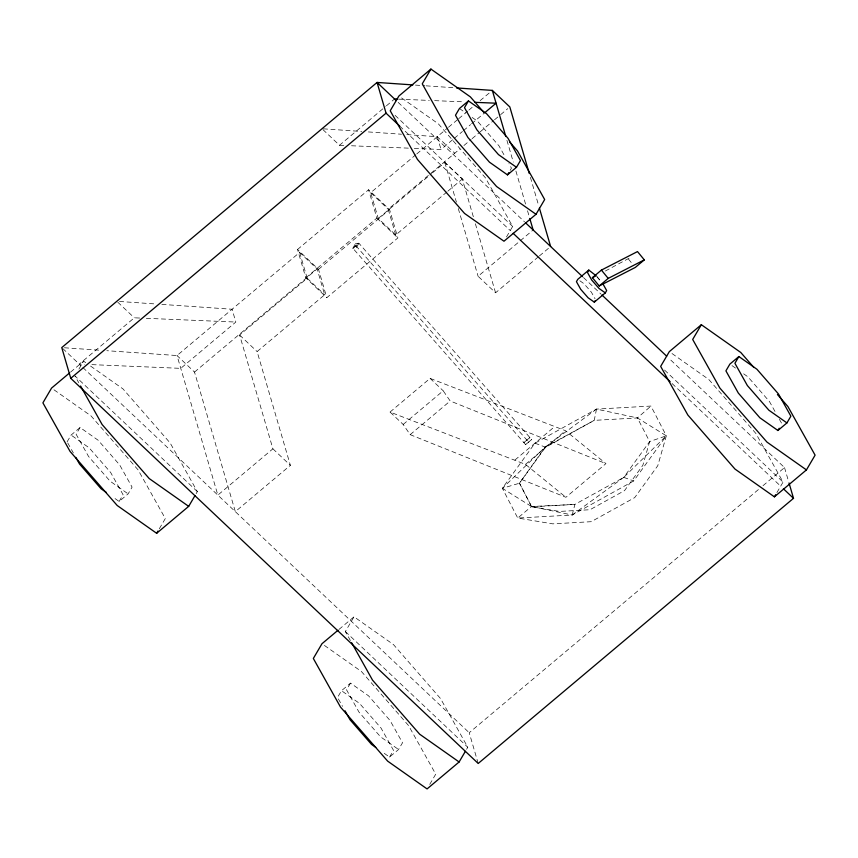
<?xml version="1.0" encoding="UTF-8"?>
<svg xmlns="http://www.w3.org/2000/svg" width="858" height="858" viewBox="0 0 858 858"><rect width="100%" height="100%" fill="white"/><g stroke="black" fill="none" stroke-linecap="round" stroke-linejoin="round"><path stroke-width="0.64" stroke-dasharray="4.29 3.22" d="M596.514 409.105L594.229 420.356L545.388 447.393L519.487 483.215L502.338 488.299L517.749 518.05L552.713 523.852L591.183 521.696L634.705 497.608L657.775 465.701L666.334 435.821L650.932 406.059L596.514 409.105L534.963 443.168L502.338 488.299L531.488 506.499L572.157 515.014L633.708 480.941L666.334 435.821L637.419 417.943L596.514 409.105L545.173 447.082L502.338 488.299M572.157 515.014L574.903 504.407L623.755 477.38L666.334 435.821L649.645 441.559L623.755 477.38L572.157 515.014L517.749 518.05L531.488 506.499L574.903 504.407L531.724 506.831L519.487 483.215L545.173 447.082L594.229 420.356L637.419 417.943L650.932 406.059M352.874 248.262L355.319 243.811L358.88 243.211L531.649 439.543L525.632 444.583L352.874 248.262L358.891 243.222L356.435 247.662L352.874 248.262L358.891 243.222L355.319 243.811L356.252 244.884M78.925 369.101L83.591 361.164L87.977 364.242M67.117 441.816L71.075 435.081L80.084 427.509L98.112 440.208L119.659 464.907L132.089 487.14L128.132 493.886L119.123 501.458L112.752 496.975M80.084 427.509L76.126 434.245L88.556 456.477L110.092 481.177L128.132 493.886M119.123 501.458L123.08 494.712L110.65 472.479L89.103 447.779L71.075 435.081M159.32 528.753L165.315 518.543L138.117 469.916L91.002 415.883L53.754 389.639M196.139 493.661L197.34 491.613L170.152 442.975L123.026 388.942L89.071 365.015M510.124 170.377L511.443 168.136L508.955 163.685M506.488 236.958L512.644 226.469L485.446 177.842L438.331 123.799L401.083 97.565M350.386 640.518L345.356 631.531L354.022 616.784L393.457 644.562L440.572 698.605L467.771 747.232L466.57 749.281M384.245 753.345L389.543 757.078L398.552 749.506L402.52 742.76L390.079 720.527L368.543 695.827L350.514 683.129L341.505 690.701L337.548 697.447L342.524 706.338M350.514 683.129L346.557 689.864L358.987 712.097L380.523 736.808L398.552 749.506M389.543 757.078L393.511 750.342L381.07 728.11L359.534 703.41L341.505 690.701M429.74 784.384L435.735 774.173L408.547 725.536L361.433 671.503L323.08 644.487M776.908 492.578L783.064 482.099L755.877 433.462L708.762 379.429L671.514 353.185M525.632 444.583L531.649 439.543M139.65 318.039L134.309 317.814L79.258 364.114L84.599 364.339M322.983 129.655L339.5 145.27L385.381 106.692M386.4 105.834L394.551 98.97M70.581 372.104L83.591 361.164M297.522 249.496L368.586 189.736L389.575 209.577L397.865 237.934L326.801 297.694L305.813 277.853L297.522 249.496L318.511 269.337L326.801 297.694M299.646 252.434L307.185 278.228L239.629 335.049L272.898 448.82L217.846 495.109L177.027 355.544L194.519 372.072L235.328 511.636L290.379 465.347L257.11 351.576L324.678 294.755L317.128 268.962L299.646 252.434L177.027 355.544L106.81 350.697M446.943 191.935L395.742 234.995L378.26 218.468L370.71 192.675L415.765 154.783M416.795 153.914L447.468 128.121M448.487 127.263L457.668 119.552M458.687 118.694L467.857 110.982M468.876 110.124L473.981 105.834M480.094 100.686L492.331 90.401M161.862 304.397L232.078 309.245L235.821 322.05L180.77 368.35L89.94 364.553M414.307 148.391L441.023 149.496L453.249 139.211M454.268 138.352L462.43 131.499M463.449 130.641L470.581 124.635M471.6 123.777L483.837 113.492M305.813 277.853L376.876 218.093L368.586 189.736M194.519 372.072L317.128 268.962M395.742 234.995L388.202 209.202L459.856 148.938M463.942 145.506L471.074 139.511M472.093 138.653L479.225 132.647M480.255 131.789L493.5 120.646M494.519 119.788L499.624 115.508M500.643 114.65L507.775 108.644M378.26 218.468L431.51 173.691M432.529 172.823L444.819 162.494L462.301 179.022L473.519 217.374M318.511 269.337L389.575 209.577M447.973 191.077L462.301 179.022M538.395 256.789L495.57 292.793L478.088 276.265L533.14 229.965M539.414 255.931L550.632 246.503M390.047 412.055L430.083 378.389L565.497 430.705L605.941 463.61L565.905 497.286L410.167 434.652L403.163 424.453L390.047 412.055L525.461 464.371L565.905 497.286M403.163 424.453L443.2 390.787L450.203 400.986L605.941 463.61M410.167 434.652L450.203 400.986M605.383 271.01L630.491 257.464M514.95 460.006L554.987 426.329M525.461 464.371L565.497 430.705M339.007 629.407L354.022 616.784M478.206 763.459L469.219 732.732L758.933 489.114M763.019 485.671L784.523 467.589L668.586 358M398.562 99.142L429.279 100.418M434.631 100.643L464.017 101.866M339.5 145.27L344.841 145.485M351.523 145.763L408.966 148.166M146.332 318.318L235.821 322.05M415.486 85.092L424.764 85.736M426.083 85.832L453.903 87.752M323.337 128.829L361.765 131.478M368.382 131.939L401.501 134.223M406.799 134.588L437.28 136.701L454.761 153.228M119.466 301.469L155.244 303.946M64.414 347.769L101.512 350.332M531.724 506.831L559.47 511.432L590.004 509.727L624.549 490.604L642.856 465.283L649.645 441.559L637.419 417.943M623.755 477.38L633.708 480.941M534.963 443.168L545.173 447.082M459.448 108.494L465.808 112.977M472.168 117.46L477.477 121.192L499.013 145.903L505.233 157.014M731.992 365.615L736.239 368.597M743.661 373.831L747.908 376.823L769.444 401.523L775.042 411.529M579.858 280.791L583.987 283.698L591.387 292.192L595.055 298.745M398.155 102.381L524.506 221.804M583.504 277.574L600.911 294.026M395.088 115.358L512.644 226.469M664.542 370.055L783.064 482.099M399.71 126.083L510.242 230.555M672.071 383.537L780.673 486.186M370.71 192.675L388.202 209.202M376.876 218.093L397.865 237.934M430.083 378.389L443.2 390.787M307.185 278.228L324.678 294.755M239.629 335.049L257.11 351.576M117.793 302.209L134.309 317.814M272.898 448.82L290.379 465.347M62.741 348.498L80.931 365.69M82.861 367.524L469.219 732.732M197.34 491.613L74.936 375.901L78.7 382.647M345.356 631.531L467.771 747.232M355.877 245.731L528.635 442.063M596.932 276.651L600.836 281.134M628.485 259.148L632.743 264.328M596.857 276.619L600.611 281.199M779.386 419.305L781.874 423.755M67.739 442.932L73.338 452.938M519.487 483.215L531.488 506.499M784.523 467.589L788.641 481.67M530.405 177.359L538.266 204.247M506.928 140.337L513.298 162.108M515.915 171.074L525.654 204.365M527.52 210.768L529.397 217.171M475.386 223.766L495.57 292.793M437.28 136.701L441.023 149.496M444.819 162.494L456.402 202.123M458.279 208.515L478.088 276.265M529.879 437.548L523.863 442.578L529.879 437.548"/><path stroke-width="1.29" d="M69.573 372.94L51.555 388.095L42.9 402.842L70.099 451.469L117.214 505.512L156.649 533.29L157.979 531.027M484.32 112.881L470.356 96.868L430.92 69.08L422.265 83.827L449.453 132.464L496.567 186.497L536.014 214.286L544.669 199.539L517.481 150.901L509.62 141.892M156.649 533.29L188.685 506.359L194.938 495.699M468.457 100.922L464.489 107.658L476.93 129.89L498.466 154.59L516.495 167.299L520.452 160.553L508.022 138.32L486.486 113.621L468.457 100.922L459.448 108.494L455.48 115.24L467.921 137.473L489.457 162.173L507.486 174.871L516.495 167.299M507.486 174.871L508.805 172.619M596.149 275.761L588.803 270.077L587.44 272.394L591.709 280.03L599.12 288.524L605.319 292.889L606.67 290.572L603.013 284.019M588.803 270.077L577.788 279.333L576.426 281.649L580.705 289.296L588.105 297.78L594.304 302.145L595.216 300.6M753.882 367.503L740.786 352.488L701.351 324.71L692.685 339.457L719.883 388.084L766.998 442.117L806.445 469.905L815.1 455.158L787.901 406.531L777.434 394.519M338.009 630.255L321.986 643.715L313.331 658.461L340.519 707.099L387.644 761.132L427.08 788.92L459.116 761.979L465.368 751.329M738.877 356.542L734.92 363.288L747.35 385.521L768.897 410.221L786.925 422.919L790.883 416.184L778.453 393.951L756.917 369.24L738.877 356.542L729.868 364.114L725.911 370.86L738.341 393.093L759.888 417.792L777.916 430.491L786.925 422.919M777.916 430.491L779.236 428.249M701.351 324.71L669.315 351.641L660.66 366.387L687.848 415.025L734.974 469.058L774.409 496.836L775.664 494.712M430.92 69.08L398.884 96.021L390.229 110.768L417.428 159.395L464.543 213.438L503.978 241.216L536.014 214.286M789.017 482.957L793.511 498.316L478.206 763.459L70.753 378.314L386.057 113.17L377.07 82.443L412.837 84.91M484.856 112.634L496.074 103.207L474.699 102.317M592.406 277.681L601.415 270.098L637.494 251.576L644.304 259.867L635.295 267.439L599.216 285.961L592.406 277.681L595.216 276.233M599.216 285.961L608.225 278.389L644.304 259.867M594.304 302.145L605.319 292.889M774.409 496.836L806.445 469.905M394.551 98.97L397.222 99.088M456.553 87.934L492.331 90.401L509.813 106.928L529.289 173.52M188.685 506.359L149.238 478.571L102.123 424.538L80.588 386.014M106.392 492.492L101.083 488.76L79.547 464.049L75.815 457.389M459.116 761.979L419.669 734.201L372.554 680.158L351.641 642.76M375.761 747.372L371.514 744.379L349.978 719.68L345.002 710.789M396.224 100.558L377.07 82.443L61.765 347.587L70.753 378.314M525.461 222.715L582.539 276.662M601.876 294.938L666.655 356.177M386.057 113.17L399.71 126.083M513.148 233.312L670.141 381.703M783.418 488.781L793.511 498.316M601.415 270.098L608.225 278.389M539.392 208.086L550.632 246.503M492.331 90.401L505.802 136.497M529.772 218.447L533.14 229.965"/></g></svg>
